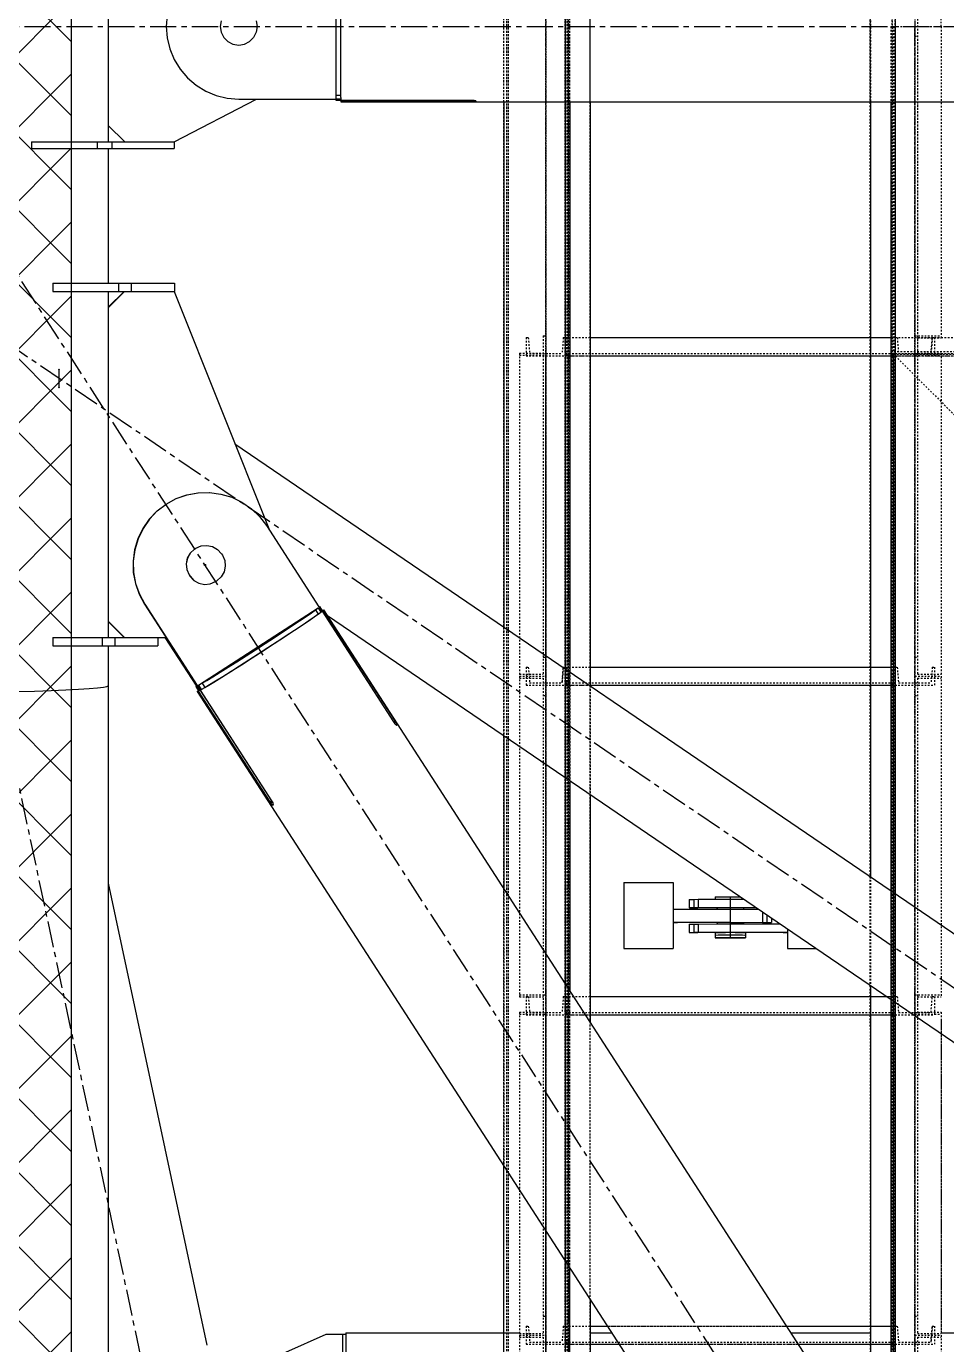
# Model space of a CAD drawing. Header units: millimetres. Extents: x 5143 to 30813, y 232 to 21408.
# Drawn here: x 22951.4 to 23230.6, y 10420.3 to 10820.3 of the extents above; entities that cross this region are included whole.
import ezdxf

# ---------------------------------------------------------------- set-up
doc = ezdxf.new("R2010")
doc.units = ezdxf.units.MM
doc.header["$LTSCALE"] = 0.25
for name, pattern in [('CENTER', [50.8, 31.75, -6.35, 6.35, -6.35]), ('HIDDEN', [9.525, 6.35, -3.175]), ('XKITLINE00', [0]), ('XKITLINE02', [4, 2, -2]), ('XKITLINE03', [6, 3, -1, 1, -1])]:
    doc.linetypes.add(name, pattern=pattern)

msp = doc.modelspace()

# ---------------------------------------------------------------- hatches: boundary and pattern name
h = msp.add_hatch()
h.set_pattern_fill('ANSI37', color=1, scale=5, style=0)
h.set_pattern_definition([(135, (104746.383, -4107.69), (11.2253202, 11.2253202), []), (45, (104746.383, -4107.69), (11.2253202, -11.2253202), [])])
h.paths.add_polyline_path([(22915, 11470.27), (22965, 11470.27), (22965, 10170.27), (22915, 10170.27)])

# ---------------------------------------------------------------- linework, layer by layer
at = {"color": 3, "linetype": 'XKITLINE02'}
for p, q in [((23096.3, 10060.36), (23096.3, 11600.44)), ((23097.15, 10060.36), (23097.15, 11600.44)), ((23097.69, 10060.36), (23097.69, 11600.44)), ((23114.92, 10060.36), (23114.92, 11600.44)), ((23115, 10058.83), (23115, 11600.44)), ((23115.45, 10060.36), (23115.45, 11600.44)), ((23115.85, 10058.83), (23115.85, 11600.44)), ((23116.3, 10060.36), (23116.3, 11600.44)), ((23122.5, 10058.83), (23122.5, 11600.44)), ((23207.49, 10058.83), (23207.48, 11600.44)), ((23214.14, 10058.83), (23214.13, 11600.44)), ((23214.99, 10058.83), (23214.98, 11600.44)), ((22965, 11470.27), (22965, 10170.27)), ((23096.3, 10474.48), (23096.3, 11231.06)), ((23097.15, 10409.49), (23097.15, 11231.06)), ((23097.69, 10409.49), (23097.69, 11231.06)), ((23114.92, 10409.49), (23114.92, 11231.06)), ((23115, 10409.49), (23115, 11231.06)), ((23115.45, 10409.49), (23115.45, 11231.06)), ((23115.85, 10409.49), (23115.85, 11231.06)), ((23116.3, 10443.53), (23116.3, 11231.06)), ((23122.5, 10433.94), (23122.5, 11231.06)), ((23207.49, 10797.42), (23207.49, 11231.06)), ((23214.14, 11231.06), (23214.14, 10409.49)), ((23214.99, 11231.06), (23214.99, 10409.49)), ((23096.3, 10797.42), (23096.3, 10843.12)), ((23116.3, 10797.42), (23116.3, 10843.12)), ((23122.5, 10797.42), (23122.5, 10843.12)), ((23207.49, 10843.12), (23207.49, 10797.42)), ((23220.98, 10823.17), (23220.98, 10720.61)), ((23221.78, 10822.59), (23221.78, 10723.52)), ((23228.98, 10820.27), (23228.98, 10823.17)), ((23213.68, 10820.27), (23233.68, 10820.27)), ((23213.68, 10820.27), (23213.68, 10797.42)), ((23214.53, 10820.27), (23214.53, 10409.49)), ((23215.07, 10820.27), (23215.07, 10409.49)), ((23220.98, 10817.35), (23221.78, 10817.35)), ((23228.98, 10820.27), (23228.98, 10725.85)), ((23221.78, 10816.48), (23221.78, 10720.61)), ((23103, 10725.92), (23103.68, 10725.92)), ((23103, 10725.92), (23103, 10720.42)), ((23103, 10725.92), (23103, 10720.42)), ((23103, 10725.92), (23103.68, 10725.92)), ((23103, 10725.92), (23103, 10720.42)), ((23103, 10725.92), (23103, 10720.42)), ((23103.68, 10725.92), (23104.07, 10721.12)), ((23103.68, 10725.92), (23104.07, 10721.12)), ((23103.68, 10725.92), (23104.07, 10721.12)), ((23103.68, 10725.92), (23104.07, 10721.12)), ((23108.21, 10726.42), (23108.21, 10623.75)), ((23108.21, 10726.42), (23109.01, 10726.42)), ((23108.21, 10726.42), (23108.21, 10623.75)), ((23108.21, 10726.42), (23109.01, 10726.42)), ((23109.01, 10726.42), (23109.01, 10623.17)), ((23109.01, 10726.42), (23109.01, 10623.17)), ((23114.32, 10725.92), (23113.94, 10721.12)), ((23114.32, 10725.92), (23113.94, 10721.12)), ((23114.32, 10725.92), (23113.94, 10721.12)), ((23114.32, 10725.92), (23113.94, 10721.12)), ((23114.32, 10725.92), (23115, 10725.92)), ((23114.32, 10725.92), (23115, 10725.92)), ((23115, 10725.92), (23115, 10720.42)), ((23115, 10725.92), (23233.68, 10725.92)), ((23115, 10725.92), (23115, 10720.42)), ((23115, 10725.92), (23122.5, 10725.92)), ((23115, 10725.92), (23115, 10720.42)), ((23115, 10725.92), (23115, 10720.42)), ((23115, 10725.92), (23115, 10720.42)), ((23115, 10725.92), (23115, 10720.42)), ((23207.49, 10725.92), (23214.98, 10725.92)), ((23214.98, 10725.92), (23214.98, 10720.42)), ((23214.98, 10725.92), (23214.98, 10720.42)), ((23214.98, 10725.92), (23215.66, 10725.92)), ((23214.98, 10725.92), (23214.98, 10720.42)), ((23214.98, 10725.92), (23214.98, 10720.42)), ((23214.98, 10725.92), (23215.66, 10725.92)), ((23214.98, 10725.92), (23214.98, 10725.92)), ((23214.98, 10725.92), (23214.98, 10720.42)), ((23214.98, 10725.92), (23215.66, 10725.92)), ((23215.66, 10725.92), (23216.05, 10721.12)), ((23215.66, 10725.92), (23216.05, 10721.12)), ((23215.66, 10725.92), (23216.05, 10721.12)), ((23215.66, 10725.92), (23215.66, 10725.92)), ((23215.66, 10725.92), (23216.05, 10721.12)), ((23220.98, 10726.43), (23228.98, 10726.43)), ((23220.98, 10726.42), (23220.98, 10623.17)), ((23220.98, 10726.42), (23221.78, 10726.42)), ((23220.98, 10726.42), (23220.98, 10623.17)), ((23220.98, 10726.42), (23221.78, 10726.42)), ((23221.78, 10726.42), (23221.78, 10623.75)), ((23221.78, 10726.42), (23221.78, 10623.75)), ((23221.78, 10725.85), (23228.98, 10725.85)), ((23225.92, 10721.12), (23226.3, 10725.92)), ((23226.3, 10725.92), (23225.92, 10721.12)), ((23226.3, 10725.92), (23225.92, 10721.12)), ((23226.3, 10725.92), (23225.92, 10721.12)), ((23226.3, 10725.92), (23226.98, 10725.92)), ((23226.3, 10725.92), (23226.98, 10725.92)), ((23226.3, 10725.92), (23226.3, 10725.92)), ((23226.3, 10725.92), (23226.98, 10725.92)), ((23226.98, 10725.92), (23226.98, 10720.42)), ((23226.98, 10725.92), (23226.98, 10720.42)), ((23226.98, 10725.92), (23226.98, 10720.42)), ((23226.98, 10725.92), (23226.98, 10725.92)), ((23226.98, 10725.92), (23226.98, 10720.42)), ((23101.01, 10721.2), (23101.01, 10623.17)), ((23101.01, 10721.2), (23108.21, 10721.2)), ((23101.01, 10721.2), (23101.01, 10623.17)), ((23101.01, 10721.2), (23108.21, 10721.2)), ((23104.07, 10721.12), (23113.94, 10721.12)), ((23104.07, 10721.12), (23113.94, 10721.12)), ((23115, 10721.12), (23301.98, 10721.12)), ((23115, 10721.12), (23214.98, 10721.12)), ((23213.68, 10721.72), (23233.68, 10701.72)), ((23213.68, 10721.72), (23213.68, 10060.36)), ((23213.68, 10721.72), (23233.68, 10701.72)), ((23213.68, 10721.72), (23233.68, 10721.72)), ((23214.53, 10720.87), (23214.53, 10060.36)), ((23214.53, 10720.87), (23301.54, 10720.87)), ((23216.05, 10721.12), (23225.92, 10721.12)), ((23216.05, 10721.12), (23225.92, 10721.12)), ((23216.05, 10721.12), (23216.05, 10721.12)), ((23216.05, 10721.12), (23225.92, 10721.12)), ((23221.78, 10721.2), (23228.98, 10721.2)), ((23221.78, 10721.2), (23228.98, 10721.2)), ((23225.92, 10721.12), (23225.92, 10721.12)), ((23228.98, 10721.2), (23228.98, 10623.17)), ((23228.98, 10721.2), (23228.98, 10623.17)), ((23101.01, 10720.62), (23109.01, 10720.62)), ((23101.01, 10720.62), (23109.01, 10720.62)), ((23103, 10720.42), (23115, 10720.42)), ((23103, 10720.42), (23115, 10720.42)), ((23115, 10720.42), (23301.98, 10720.42)), ((23115, 10720.42), (23122.5, 10720.42)), ((23207.49, 10720.42), (23214.98, 10720.42)), ((23214.98, 10720.42), (23226.98, 10720.42)), ((23214.98, 10720.42), (23226.98, 10720.42)), ((23214.98, 10720.42), (23214.98, 10720.42)), ((23214.98, 10720.42), (23226.98, 10720.42)), ((23215.07, 10720.34), (23215.07, 10060.36)), ((23215.07, 10720.34), (23302.07, 10720.34)), ((23220.98, 10720.62), (23228.98, 10720.62)), ((23220.98, 10720.62), (23228.98, 10720.62)), ((23220.98, 10720.61), (23221.78, 10720.61)), ((23226.98, 10720.42), (23226.98, 10720.42)), ((23096.3, 10638.05), (23096.3, 10605.03)), ((23108.21, 10628.97), (23109.01, 10628.97)), ((23108.21, 10628.97), (23109.01, 10628.97)), ((23220.98, 10628.97), (23221.78, 10628.97)), ((23220.98, 10628.97), (23221.78, 10628.97)), ((23103, 10625.92), (23103.68, 10625.92)), ((23103, 10625.92), (23103, 10620.42)), ((23103, 10625.92), (23103, 10620.42)), ((23103, 10625.92), (23103.68, 10625.92)), ((23103, 10625.92), (23103, 10620.42)), ((23103, 10625.92), (23103, 10620.42)), ((23103.68, 10625.92), (23104.07, 10621.12)), ((23103.68, 10625.92), (23104.07, 10621.12)), ((23103.68, 10625.92), (23104.07, 10621.12)), ((23103.68, 10625.92), (23104.07, 10621.12)), ((23114.32, 10625.92), (23113.94, 10621.12)), ((23114.32, 10625.92), (23113.94, 10621.12)), ((23113.94, 10621.12), (23114.32, 10625.92)), ((23113.94, 10621.12), (23114.32, 10625.92)), ((23114.32, 10625.92), (23115, 10625.92)), ((23114.32, 10625.92), (23115, 10625.92)), ((23115, 10625.92), (23115, 10620.42)), ((23115, 10625.92), (23214.98, 10625.92)), ((23115, 10625.92), (23115, 10620.42)), ((23115, 10625.92), (23122.5, 10625.92)), ((23115, 10625.92), (23115, 10620.42)), ((23115, 10625.92), (23115, 10620.42)), ((23115, 10625.92), (23115, 10620.42)), ((23115, 10625.92), (23115, 10620.42)), ((23207.49, 10625.92), (23214.98, 10625.92)), ((23214.98, 10625.92), (23214.98, 10620.42)), ((23214.98, 10625.92), (23214.98, 10620.42)), ((23214.98, 10625.92), (23214.98, 10620.42)), ((23214.98, 10625.92), (23215.66, 10625.92)), ((23214.98, 10625.92), (23214.98, 10620.42)), ((23214.98, 10625.92), (23214.98, 10620.42)), ((23214.98, 10625.92), (23215.66, 10625.92)), ((23214.98, 10625.92), (23214.98, 10620.42)), ((23215.66, 10625.92), (23216.05, 10621.12)), ((23215.66, 10625.92), (23216.05, 10621.12)), ((23215.66, 10625.92), (23216.05, 10621.12)), ((23215.66, 10625.92), (23216.05, 10621.12)), ((23226.3, 10625.92), (23225.92, 10621.12)), ((23226.3, 10625.92), (23225.92, 10621.12)), ((23226.3, 10625.92), (23225.92, 10621.12)), ((23226.3, 10625.92), (23225.92, 10621.12)), ((23226.3, 10625.92), (23226.98, 10625.92)), ((23226.3, 10625.92), (23226.98, 10625.92)), ((23226.98, 10625.92), (23226.98, 10620.42)), ((23226.98, 10625.92), (23226.98, 10620.42)), ((23226.98, 10625.92), (23226.98, 10620.42)), ((23226.98, 10625.92), (23226.98, 10620.42)), ((23101.01, 10623.75), (23108.21, 10623.75)), ((23101.01, 10623.75), (23108.21, 10623.75)), ((23101.01, 10623.17), (23101.01, 10525.85)), ((23101.01, 10623.17), (23109.01, 10623.17)), ((23101.01, 10623.17), (23101.01, 10525.85)), ((23101.01, 10623.17), (23109.01, 10623.17)), ((23101.01, 10623.17), (23109.01, 10623.17)), ((23101.01, 10623.17), (23109.01, 10623.17)), ((23101.01, 10622.59), (23108.21, 10622.59)), ((23101.01, 10622.59), (23108.21, 10622.59)), ((23104.07, 10621.12), (23113.94, 10621.12)), ((23104.07, 10621.12), (23113.94, 10621.12)), ((23108.21, 10622.59), (23108.21, 10520.61)), ((23108.21, 10622.59), (23108.21, 10520.61)), ((23109.01, 10623.17), (23109.01, 10520.61)), ((23109.01, 10623.17), (23109.01, 10520.61)), ((23115, 10621.12), (23214.98, 10621.12)), ((23115, 10621.12), (23214.98, 10621.12)), ((23116.3, 10624.43), (23116.3, 10591.41)), ((23216.05, 10621.12), (23225.92, 10621.12)), ((23216.05, 10621.12), (23225.92, 10621.12)), ((23220.98, 10623.17), (23220.98, 10523.99)), ((23220.98, 10623.17), (23228.98, 10623.17)), ((23220.98, 10623.17), (23220.98, 10523.99)), ((23220.98, 10623.17), (23228.98, 10623.17)), ((23220.98, 10623.17), (23228.98, 10623.17)), ((23220.98, 10623.17), (23228.98, 10623.17)), ((23221.78, 10623.75), (23228.98, 10623.75)), ((23221.78, 10623.75), (23228.98, 10623.75)), ((23221.78, 10622.59), (23221.78, 10523.45)), ((23221.78, 10622.59), (23228.98, 10622.59)), ((23221.78, 10622.59), (23221.78, 10523.45)), ((23221.78, 10622.59), (23228.98, 10622.59)), ((23228.98, 10623.17), (23228.98, 10531.63)), ((23228.98, 10623.17), (23228.98, 10531.63)), ((23103, 10620.42), (23115, 10620.42)), ((23103, 10620.42), (23115, 10620.42)), ((23108.21, 10617.35), (23109.01, 10617.35)), ((23108.21, 10617.35), (23109.01, 10617.35)), ((23115, 10620.42), (23214.98, 10620.42)), ((23115, 10620.42), (23122.5, 10620.42)), ((23122.5, 10620.2), (23122.5, 10587.18)), ((23207.49, 10620.42), (23214.98, 10620.42)), ((23214.98, 10620.42), (23226.98, 10620.42)), ((23214.98, 10620.42), (23226.98, 10620.42)), ((23220.98, 10617.35), (23221.78, 10617.35)), ((23220.98, 10617.35), (23221.78, 10617.35)), ((23207.49, 10562.31), (23207.49, 10529.3)), ((23096.3, 10558.63), (23096.3, 10474.48)), ((23213.68, 10558.09), (23213.68, 10525.07)), ((23220.98, 10529.87), (23220.98, 10526.43)), ((23220.98, 10529.87), (23220.98, 10526.43)), ((23228.98, 10531.63), (23228.98, 10525.85)), ((23228.98, 10531.63), (23228.98, 10525.85)), ((23101.01, 10526.43), (23109.01, 10526.43)), ((23101.01, 10526.43), (23109.01, 10526.43)), ((23101.01, 10525.85), (23108.21, 10525.85)), ((23101.01, 10525.85), (23108.21, 10525.85)), ((23103, 10525.92), (23103.68, 10525.92)), ((23103, 10525.92), (23103, 10520.42)), ((23103, 10525.92), (23103, 10520.42)), ((23103, 10525.92), (23103.68, 10525.92)), ((23103, 10525.92), (23103, 10520.42)), ((23103, 10525.92), (23103, 10520.42)), ((23103.68, 10525.92), (23104.07, 10521.12)), ((23103.68, 10525.92), (23104.07, 10521.12)), ((23103.68, 10525.92), (23104.07, 10521.12)), ((23103.68, 10525.92), (23104.07, 10521.12)), ((23108.21, 10526.42), (23108.21, 10423.75)), ((23108.21, 10526.42), (23109.01, 10526.42)), ((23108.21, 10526.42), (23108.21, 10423.75)), ((23108.21, 10526.42), (23109.01, 10526.42)), ((23109.01, 10526.42), (23109.01, 10423.17)), ((23109.01, 10526.42), (23109.01, 10423.17)), ((23114.32, 10525.92), (23113.94, 10521.12)), ((23114.32, 10525.92), (23113.94, 10521.12)), ((23114.32, 10525.92), (23113.94, 10521.12)), ((23114.32, 10525.92), (23113.94, 10521.12)), ((23114.32, 10525.92), (23115, 10525.92)), ((23114.32, 10525.92), (23115, 10525.92)), ((23115, 10525.92), (23115, 10520.42)), ((23115, 10525.92), (23214.98, 10525.92)), ((23115, 10525.92), (23115, 10520.42)), ((23115, 10525.92), (23122.5, 10525.92)), ((23115, 10525.92), (23115, 10520.42)), ((23115, 10525.92), (23115, 10520.42)), ((23115, 10525.92), (23115, 10520.42)), ((23115, 10525.92), (23115, 10520.42)), ((23207.49, 10525.92), (23214.98, 10525.92)), ((23214.98, 10525.92), (23214.98, 10520.42)), ((23214.98, 10525.92), (23214.98, 10520.42)), ((23214.98, 10525.92), (23214.98, 10520.42)), ((23214.98, 10525.92), (23215.66, 10525.92)), ((23214.98, 10525.92), (23214.98, 10520.42)), ((23214.98, 10525.92), (23214.98, 10520.42)), ((23214.98, 10525.92), (23215.66, 10525.92)), ((23214.98, 10525.92), (23214.98, 10520.42)), ((23215.66, 10525.92), (23216.05, 10521.12)), ((23215.66, 10525.92), (23216.05, 10521.12)), ((23215.66, 10525.92), (23216.05, 10521.12)), ((23215.66, 10525.92), (23216.05, 10521.12)), ((23220.98, 10526.43), (23228.98, 10526.43)), ((23220.98, 10526.43), (23228.98, 10526.43)), ((23220.98, 10526.42), (23220.98, 10423.17)), ((23220.98, 10526.42), (23221.78, 10526.42)), ((23220.98, 10526.42), (23220.98, 10423.17)), ((23220.98, 10526.42), (23221.78, 10526.42)), ((23221.78, 10526.42), (23221.78, 10423.75)), ((23221.78, 10526.42), (23221.78, 10423.75)), ((23221.78, 10525.85), (23228.98, 10525.85)), ((23221.78, 10525.85), (23228.98, 10525.85)), ((23225.92, 10521.12), (23226.3, 10525.92)), ((23225.92, 10521.12), (23226.3, 10525.92)), ((23225.92, 10521.12), (23226.3, 10525.92)), ((23225.92, 10521.12), (23226.3, 10525.92)), ((23226.3, 10525.92), (23226.98, 10525.92)), ((23226.3, 10525.92), (23226.98, 10525.92)), ((23226.98, 10525.92), (23226.98, 10520.42)), ((23226.98, 10525.92), (23226.98, 10520.42)), ((23226.98, 10525.92), (23226.98, 10520.42)), ((23226.98, 10525.92), (23226.98, 10520.42)), ((23101.01, 10521.2), (23101.01, 10423.17)), ((23101.01, 10521.2), (23108.21, 10521.2)), ((23101.01, 10521.2), (23101.01, 10423.17)), ((23101.01, 10521.2), (23108.21, 10521.2)), ((23104.07, 10521.12), (23113.94, 10521.12)), ((23104.07, 10521.12), (23113.94, 10521.12)), ((23115, 10521.12), (23214.98, 10521.12)), ((23115, 10521.12), (23214.98, 10521.12)), ((23216.05, 10521.12), (23225.92, 10521.12)), ((23216.05, 10521.12), (23225.92, 10521.12)), ((23220.98, 10523.99), (23220.98, 10520.61)), ((23220.98, 10523.99), (23220.98, 10520.61)), ((23221.78, 10523.45), (23221.78, 10520.61)), ((23221.78, 10523.45), (23221.78, 10520.61)), ((23221.78, 10521.2), (23228.98, 10521.2)), ((23221.78, 10521.2), (23228.98, 10521.2)), ((23228.98, 10521.2), (23228.98, 10423.17)), ((23228.98, 10521.2), (23228.98, 10423.17)), ((23101.01, 10520.62), (23109.01, 10520.62)), ((23101.01, 10520.62), (23109.01, 10520.62)), ((23103, 10520.42), (23115, 10520.42)), ((23103, 10520.42), (23115, 10520.42)), ((23108.21, 10520.61), (23109.01, 10520.61)), ((23108.21, 10520.61), (23109.01, 10520.61)), ((23115, 10520.42), (23214.98, 10520.42)), ((23115, 10520.42), (23122.5, 10520.42)), ((23207.49, 10520.42), (23214.98, 10520.42)), ((23214.98, 10520.42), (23226.98, 10520.42)), ((23214.98, 10520.42), (23226.98, 10520.42)), ((23220.98, 10520.62), (23228.98, 10520.62)), ((23220.98, 10520.62), (23228.98, 10520.62)), ((23220.98, 10520.61), (23221.78, 10520.61)), ((23220.98, 10520.61), (23221.78, 10520.61)), ((23228.98, 10518.54), (23228.98, 10423.75)), ((23228.98, 10518.54), (23228.98, 10423.75)), ((23108.21, 10428.97), (23109.01, 10428.97)), ((23108.21, 10428.97), (23109.01, 10428.97)), ((23220.98, 10428.97), (23221.78, 10428.97)), ((23220.98, 10428.97), (23221.78, 10428.97)), ((23103, 10425.92), (23103.68, 10425.92)), ((23103, 10425.92), (23103, 10420.42)), ((23103, 10425.92), (23103, 10420.42)), ((23103, 10425.92), (23103.68, 10425.92)), ((23103, 10425.92), (23103, 10420.42)), ((23103, 10425.92), (23103, 10420.42)), ((23103.68, 10425.92), (23104.07, 10421.12)), ((23103.68, 10425.92), (23104.07, 10421.12)), ((23103.68, 10425.92), (23104.07, 10421.12)), ((23103.68, 10425.92), (23104.07, 10421.12)), ((23114.32, 10425.92), (23113.94, 10421.12)), ((23114.32, 10425.92), (23113.94, 10421.12)), ((23114.32, 10425.92), (23113.94, 10421.12)), ((23114.32, 10425.92), (23113.94, 10421.12)), ((23114.32, 10425.92), (23115, 10425.92)), ((23114.32, 10425.92), (23115, 10425.92)), ((23115, 10425.92), (23115, 10420.42)), ((23115, 10425.92), (23214.98, 10425.92)), ((23115, 10425.92), (23115, 10420.42)), ((23115, 10425.92), (23122.5, 10425.92)), ((23115, 10425.92), (23115, 10420.42)), ((23115, 10425.92), (23115, 10420.42)), ((23115, 10425.92), (23115, 10420.42)), ((23115, 10425.92), (23115, 10420.42)), ((23127.69, 10425.92), (23182.08, 10425.92)), ((23207.49, 10425.92), (23214.98, 10425.92)), ((23214.98, 10425.92), (23214.98, 10420.42)), ((23214.98, 10425.92), (23214.98, 10420.42)), ((23214.98, 10425.92), (23214.98, 10420.42)), ((23214.98, 10425.92), (23215.66, 10425.92)), ((23214.98, 10425.92), (23214.98, 10420.42)), ((23214.98, 10425.92), (23214.98, 10420.42)), ((23214.98, 10425.92), (23215.66, 10425.92)), ((23214.98, 10425.92), (23214.98, 10420.42)), ((23215.66, 10425.92), (23216.05, 10421.12)), ((23215.66, 10425.92), (23216.05, 10421.12)), ((23215.66, 10425.92), (23216.05, 10421.12)), ((23215.66, 10425.92), (23216.05, 10421.12)), ((23226.3, 10425.92), (23225.92, 10421.12)), ((23226.3, 10425.92), (23225.92, 10421.12)), ((23226.3, 10425.92), (23225.92, 10421.12)), ((23225.92, 10421.12), (23226.3, 10425.92)), ((23226.3, 10425.92), (23226.98, 10425.92)), ((23226.3, 10425.92), (23226.98, 10425.92)), ((23226.98, 10425.92), (23226.98, 10420.42)), ((23226.98, 10425.92), (23226.98, 10420.42)), ((23226.98, 10425.92), (23226.98, 10420.42)), ((23226.98, 10425.92), (23226.98, 10420.42)), ((23101.01, 10423.75), (23108.21, 10423.75)), ((23101.01, 10423.75), (23108.21, 10423.75)), ((23101.01, 10423.17), (23101.01, 10325.85)), ((23101.01, 10423.17), (23109.01, 10423.17)), ((23101.01, 10423.17), (23109.01, 10423.17)), ((23101.01, 10423.17), (23109.01, 10423.17)), ((23101.01, 10422.59), (23108.21, 10422.59)), ((23104.07, 10421.12), (23113.94, 10421.12)), ((23104.07, 10421.12), (23113.94, 10421.12)), ((23108.21, 10422.59), (23108.21, 10320.61)), ((23109.01, 10423.17), (23109.01, 10320.61)), ((23115, 10421.12), (23214.98, 10421.12)), ((23115, 10421.12), (23214.98, 10421.12)), ((23216.05, 10421.12), (23225.92, 10421.12)), ((23216.05, 10421.12), (23225.92, 10421.12)), ((23220.98, 10423.17), (23220.98, 10320.61)), ((23220.98, 10423.17), (23228.98, 10423.17)), ((23220.98, 10423.17), (23228.98, 10423.17)), ((23220.98, 10423.17), (23228.98, 10423.17)), ((23221.78, 10422.59), (23221.78, 10359.47)), ((23221.78, 10422.59), (23228.98, 10422.59)), ((23221.78, 10423.75), (23228.98, 10423.75)), ((23221.78, 10423.75), (23228.98, 10423.75)), ((23228.98, 10423.17), (23228.98, 10348.33)), ((23103, 10420.42), (23115, 10420.42)), ((23103, 10420.42), (23115, 10420.42)), ((23115, 10420.42), (23214.98, 10420.42)), ((23115, 10420.42), (23122.5, 10420.42)), ((23131.24, 10420.42), (23185.63, 10420.42)), ((23207.49, 10420.42), (23214.98, 10420.42)), ((23214.98, 10420.42), (23226.98, 10420.42)), ((23214.98, 10420.42), (23226.98, 10420.42))]:
    msp.add_line(p, q, dxfattribs=at)
at = {"color": 1, "linetype": 'XKITLINE03'}
for p, q in [((23109, 11600.44), (23109, 10060.36)), ((23115, 10058.83), (23115, 11600.44)), ((23214.98, 11600.44), (23214.99, 10058.83)), ((23109, 10409.49), (23109, 11231.06)), ((23115, 10409.49), (23115, 11231.06)), ((23214.99, 11231.06), (23214.99, 10409.49)), ((23220.98, 10823.17), (23220.98, 10726.43)), ((23220.98, 10409.49), (23220.98, 10820.27)), ((23109.01, 10623.17), (23109.01, 10720.62)), ((23109.01, 10623.17), (23109.01, 10720.62)), ((23115, 10720.42), (23301.98, 10720.42)), ((23115, 10720.42), (23214.98, 10720.42)), ((23115, 10720.42), (23115, 10720.42)), ((23115, 10720.42), (23115, 10720.42)), ((23214.98, 10720.42), (23214.98, 10720.42)), ((23214.98, 10720.42), (23214.98, 10720.42)), ((23220.98, 10720.62), (23220.98, 10623.17)), ((23220.98, 10720.62), (23220.98, 10623.17)), ((23109.01, 10526.43), (23109.01, 10623.17)), ((23109.01, 10526.43), (23109.01, 10623.17)), ((23220.98, 10623.17), (23220.98, 10526.43)), ((23220.98, 10623.17), (23220.98, 10526.43)), ((23115, 10620.42), (23214.98, 10620.42)), ((23115, 10620.42), (23214.98, 10620.42)), ((23115, 10620.42), (23115, 10620.42)), ((23115, 10620.42), (23115, 10620.42)), ((23214.98, 10620.42), (23214.98, 10620.42)), ((23214.98, 10620.42), (23214.98, 10620.42)), ((23109.01, 10423.17), (23109.01, 10520.62)), ((23109.01, 10423.17), (23109.01, 10520.62)), ((23115, 10520.42), (23214.98, 10520.42)), ((23115, 10520.42), (23214.98, 10520.42)), ((23115, 10520.42), (23115, 10520.42)), ((23115, 10520.42), (23115, 10520.42)), ((23214.98, 10520.42), (23214.98, 10520.42)), ((23214.98, 10520.42), (23214.98, 10520.42)), ((23220.98, 10520.62), (23220.98, 10423.17)), ((23220.98, 10520.62), (23220.98, 10423.17)), ((23109.01, 10326.43), (23109.01, 10423.17)), ((23220.98, 10423.17), (23220.98, 10326.43)), ((23115, 10420.42), (23214.98, 10420.42)), ((23115, 10420.42), (23214.98, 10420.42)), ((23115, 10420.42), (23115, 10420.42)), ((23115, 10420.42), (23115, 10420.42)), ((23214.98, 10420.42), (23214.98, 10420.42)), ((23214.98, 10420.42), (23214.98, 10420.42))]:
    msp.add_line(p, q, dxfattribs=at)
at = {"color": 3, "linetype": 'HIDDEN'}
msp.add_line((22965, 11470.27), (22965, 10170.27), dxfattribs=at)
at = {"color": 1}
msp.add_line((22965, 11470.27), (22965, 10170.27), dxfattribs=at)
at = {"color": 8, "linetype": 'XKITLINE00'}
for p, q in [((22976.2, 10850.27), (22976.2, 10790.27)), ((23046.8, 10798.8), (23046.8, 10842.61)), ((23045.3, 10839.58), (23045.3, 10798.4)), ((22994.07, 10823.72), (22993.8, 10820.27)), ((23010.47, 10822.01), (23010.2, 10820.27)), ((23021.12, 10822.01), (23021.4, 10820.27)), ((22993.8, 10820.27), (22994.07, 10816.83)), ((22994.07, 10816.83), (22994.87, 10813.48)), ((23010.2, 10820.27), (23010.47, 10818.54)), ((23010.47, 10818.54), (23011.26, 10816.98)), ((23011.26, 10816.98), (23012.5, 10815.74)), ((23019.09, 10815.74), (23020.33, 10816.98)), ((23021.12, 10818.54), (23020.33, 10816.98)), ((23021.4, 10820.27), (23021.12, 10818.54)), ((22994.87, 10813.48), (22996.19, 10810.29)), ((23012.5, 10815.74), (23014.06, 10814.95)), ((23014.06, 10814.95), (23015.8, 10814.67)), ((23015.8, 10814.67), (23017.53, 10814.95)), ((23017.53, 10814.95), (23019.09, 10815.74)), ((22996.19, 10810.29), (22998, 10807.34)), ((22998, 10807.34), (23000.24, 10804.72)), ((23000.24, 10804.72), (23002.86, 10802.48)), ((23002.86, 10802.48), (23005.81, 10800.67)), ((23005.81, 10800.67), (23009, 10799.35)), ((22996.23, 10785.29), (23021.18, 10798.27)), ((23009, 10799.35), (23012.35, 10798.55)), ((23012.35, 10798.55), (23015.8, 10798.27)), ((23015.8, 10798.27), (23046.8, 10798.27)), ((23045.3, 10799.42), (23046.8, 10799.42)), ((23045.3, 10798.4), (23046.8, 10798.4)), ((23045.3, 10798.27), (23045.3, 10798.06)), ((23045.3, 10798.06), (23046.8, 10798.06)), ((23045.3, 10798.06), (23045.3, 10797.96)), ((23045.3, 10797.96), (23046.8, 10797.96)), ((23045.3, 10797.96), (23045.3, 10797.92)), ((23045.3, 10797.92), (23046.8, 10797.92)), ((23046.8, 10798.8), (23046.8, 10797.42)), ((23046.8, 10797.94), (23086.8, 10797.94)), ((23046.8, 10797.63), (23086.8, 10797.63)), ((23046.8, 10797.42), (23283.2, 10797.42)), ((23086.8, 10797.94), (23087.11, 10797.93)), ((23086.8, 10797.94), (23086.8, 10797.63)), ((23086.8, 10797.63), (23087.11, 10797.64)), ((23087.11, 10797.93), (23087.39, 10797.89)), ((23087.11, 10797.93), (23087.11, 10797.64)), ((23087.11, 10797.64), (23087.39, 10797.65)), ((23087.39, 10797.89), (23087.63, 10797.84)), ((23087.39, 10797.65), (23087.63, 10797.67)), ((23087.63, 10797.84), (23087.8, 10797.77)), ((23087.63, 10797.67), (23087.8, 10797.69)), ((23087.8, 10797.77), (23087.88, 10797.74)), ((23087.8, 10797.69), (23087.88, 10797.72)), ((23087.88, 10797.74), (23087.88, 10797.72)), ((22976.2, 10790.27), (22976.2, 10785.27)), ((22976.2, 10790.27), (22981.2, 10785.27)), ((22952.88, 10785.27), (22996.23, 10785.27)), ((22952.88, 10785.27), (22952.88, 10783.27)), ((22972.88, 10785.27), (22972.88, 10783.27)), ((22977.34, 10785.27), (22977.34, 10783.27)), ((22996.23, 10785.27), (22996.23, 10783.27)), ((22952.88, 10783.27), (22996.23, 10783.27)), ((22976.2, 10783.27), (22976.2, 10742.41)), ((22959.36, 10742.41), (22959.36, 10739.91)), ((22959.36, 10742.41), (22996.28, 10742.41)), ((22979.35, 10742.41), (22979.35, 10739.91)), ((22983.16, 10742.41), (22983.16, 10739.91)), ((22996.28, 10742.41), (22996.28, 10739.91)), ((22959.36, 10739.91), (22996.28, 10739.91)), ((22976.2, 10739.91), (22976.2, 10634.91)), ((22981.01, 10739.91), (22976.2, 10735.1)), ((22981.19, 10739.91), (22976.2, 10734.93)), ((22996.18, 10739.91), (23025.12, 10667.5)), ((23014.66, 10693.66), (23313.51, 10490.09)), ((22993.75, 10675.39), (22996.78, 10677.03)), ((22993.84, 10675.39), (22996.87, 10677.03)), ((22996.78, 10677.03), (23000.04, 10678.18)), ((22996.87, 10677.03), (23000.13, 10678.18)), ((23000.04, 10678.18), (23003.43, 10678.8)), ((23000.13, 10678.18), (23003.52, 10678.8)), ((23003.43, 10678.8), (23006.88, 10678.88)), ((23003.52, 10678.8), (23006.97, 10678.88)), ((23006.88, 10678.88), (23006.89, 10678.88)), ((23006.88, 10678.88), (23006.97, 10678.88)), ((23006.97, 10678.88), (23010.39, 10678.42)), ((23010.39, 10678.42), (23013.69, 10677.44)), ((23013.69, 10677.44), (23016.8, 10675.95)), ((22991.01, 10673.29), (22988.63, 10670.79)), ((22991.1, 10673.29), (22988.72, 10670.79)), ((22991.01, 10673.29), (22993.75, 10675.39)), ((22991.1, 10673.29), (22993.84, 10675.39)), ((23016.8, 10675.95), (23019.64, 10673.99)), ((23019.64, 10673.99), (23022.14, 10671.6)), ((22988.63, 10670.79), (22986.67, 10667.95)), ((22988.72, 10670.79), (22986.76, 10667.95)), ((23022.14, 10671.6), (23024.24, 10668.86)), ((23024.24, 10668.86), (23041.06, 10642.83)), ((22985.18, 10664.84), (22984.19, 10661.53)), ((22985.26, 10664.84), (22984.28, 10661.53)), ((22986.67, 10667.95), (22985.18, 10664.84)), ((22986.76, 10667.95), (22985.26, 10664.84)), ((22984.19, 10661.53), (22983.73, 10658.11)), ((22984.28, 10661.53), (22983.82, 10658.11)), ((23001.09, 10660.52), (23002.39, 10661.69)), ((23001.12, 10660.52), (23002.42, 10661.69)), ((23002.39, 10661.69), (23002.81, 10661.96)), ((23002.39, 10661.69), (23002.42, 10661.69)), ((23002.42, 10661.69), (23002.84, 10661.96)), ((23002.81, 10661.96), (23004.41, 10662.67)), ((23002.81, 10661.96), (23002.84, 10661.96)), ((23002.84, 10661.96), (23004.44, 10662.67)), ((23004.44, 10662.67), (23006.18, 10662.85)), ((23004.45, 10662.68), (23006.15, 10662.85)), ((23006.15, 10662.85), (23006.18, 10662.85)), ((23006.15, 10662.85), (23006.16, 10662.85)), ((23006.18, 10662.85), (23007.89, 10662.48)), ((23007.89, 10662.48), (23009.41, 10661.61)), ((23009.41, 10661.61), (23010.58, 10660.3)), ((22983.73, 10658.11), (22983.82, 10654.66)), ((22983.82, 10658.11), (22983.91, 10654.66)), ((23000.21, 10659.01), (22999.84, 10657.29)), ((22999.84, 10657.29), (23000.02, 10655.55)), ((23000.24, 10659.01), (22999.87, 10657.29)), ((22999.87, 10657.29), (23000.05, 10655.55)), ((23001.09, 10660.52), (23000.21, 10659.01)), ((23001.12, 10660.52), (23000.24, 10659.01)), ((23010.58, 10660.3), (23010.85, 10659.88)), ((23010.85, 10659.88), (23011.56, 10658.28)), ((23011.56, 10658.28), (23011.74, 10656.54)), ((22983.82, 10654.66), (22984.44, 10651.26)), ((22983.91, 10654.66), (22984.53, 10651.26)), ((23000.02, 10655.55), (23000.73, 10653.95)), ((23000.05, 10655.55), (23000.76, 10653.95)), ((23000.73, 10653.95), (23000.76, 10653.95)), ((23000.73, 10653.95), (23001, 10653.53)), ((23000.76, 10653.95), (23001.03, 10653.53)), ((23001, 10653.53), (23001.03, 10653.53)), ((23001, 10653.53), (23002.17, 10652.22)), ((23001.03, 10653.53), (23002.2, 10652.22)), ((23009.19, 10652.14), (23010.49, 10653.31)), ((23011.37, 10654.82), (23010.49, 10653.31)), ((23011.74, 10656.54), (23011.37, 10654.82)), ((22984.44, 10651.26), (22985.59, 10648)), ((22984.53, 10651.26), (22985.67, 10648)), ((23002.17, 10652.22), (23003.69, 10651.34)), ((23002.2, 10652.22), (23003.71, 10651.34)), ((23003.69, 10651.34), (23005.4, 10650.98)), ((23003.71, 10651.34), (23005.43, 10650.98)), ((23005.4, 10650.98), (23005.43, 10650.98)), ((23005.4, 10650.98), (23005.42, 10650.98)), ((23005.43, 10650.98), (23007.17, 10651.16)), ((23007.17, 10651.16), (23008.77, 10651.87)), ((23008.77, 10651.87), (23009.19, 10652.14)), ((22985.59, 10648), (22987.23, 10644.97)), ((22985.59, 10648), (22985.67, 10648)), ((22985.67, 10648), (22987.31, 10644.97)), ((22987.23, 10644.97), (23025.76, 10585.35)), ((22987.23, 10644.97), (22987.31, 10644.97)), ((22987.31, 10644.97), (23004.14, 10618.94)), ((23003.63, 10620.39), (23039.95, 10643.89)), ((23034.24, 10639.94), (23036.23, 10641.28)), ((23036.23, 10641.28), (23037.87, 10642.41)), ((23037.05, 10640.02), (23038.69, 10641.15)), ((23037.61, 10640.39), (23039.42, 10641.63)), ((23037.87, 10642.41), (23039.12, 10643.28)), ((23038.69, 10641.15), (23039.93, 10642.02)), ((23039.12, 10643.28), (23039.95, 10643.89)), ((23039.12, 10643.28), (23039.93, 10642.02)), ((23039.42, 10641.63), (23040.7, 10642.54)), ((23039.93, 10642.02), (23040.76, 10642.63)), ((23039.95, 10643.89), (23040.76, 10642.63)), ((23040.17, 10644.21), (23040.26, 10644.26)), ((23040.22, 10644.13), (23040.29, 10644.18)), ((23040.26, 10644.26), (23040.35, 10644.28)), ((23040.36, 10644.26), (23040.29, 10644.18)), ((23040.29, 10644.18), (23041.1, 10642.92)), ((23040.35, 10644.28), (23040.36, 10644.26)), ((23040.36, 10644.26), (23041.17, 10643)), ((23040.7, 10642.54), (23041.12, 10642.87)), ((23040.76, 10642.63), (23041.12, 10642.87)), ((23040.76, 10642.64), (23041.06, 10642.83)), ((23041.04, 10642.87), (23041.47, 10643.16)), ((23041.04, 10642.87), (23041.1, 10642.92)), ((23041.17, 10643), (23041.1, 10642.92)), ((23041.12, 10642.87), (23062.83, 10609.28)), ((23041.13, 10643.07), (23041.27, 10643.16)), ((23041.27, 10643.16), (23041.58, 10643.29)), ((23041.58, 10643.29), (23041.47, 10643.16)), ((23041.47, 10643.16), (23063.18, 10609.57)), ((23041.58, 10643.29), (23321.66, 10209.97)), ((23042.72, 10641.53), (23298.66, 10467.19)), ((22976.2, 10639.9), (22981.19, 10634.91)), ((22976.2, 10639.73), (22981.01, 10634.91)), ((23026.68, 10634.94), (23029.41, 10636.73)), ((23029.41, 10636.73), (23031.95, 10638.41)), ((23029.72, 10635.13), (23032.69, 10637.09)), ((23030.22, 10635.47), (23032.77, 10637.15)), ((23031.95, 10638.41), (23034.24, 10639.94)), ((23032.69, 10637.09), (23035.35, 10638.86)), ((23032.77, 10637.15), (23035.06, 10638.68)), ((23035.06, 10638.68), (23037.05, 10640.02)), ((23035.35, 10638.86), (23037.61, 10640.39)), ((22959.36, 10634.91), (22959.36, 10632.41)), ((22959.36, 10634.91), (22991.29, 10634.91)), ((22974.35, 10634.91), (22974.35, 10632.41)), ((22978.17, 10634.91), (22978.17, 10632.41)), ((22991.29, 10634.91), (22991.29, 10632.41)), ((22991.29, 10634.91), (22993.71, 10634.91)), ((22993.42, 10634.91), (23002.96, 10620.15)), ((22993.51, 10634.91), (23003.02, 10620.2)), ((23020.93, 10631.2), (23023.83, 10633.08)), ((23023.21, 10630.88), (23026.53, 10633.04)), ((23023.83, 10633.08), (23026.68, 10634.94)), ((23024.65, 10631.82), (23027.5, 10633.68)), ((23026.53, 10633.04), (23029.72, 10635.13)), ((23027.5, 10633.68), (23030.22, 10635.47)), ((22959.36, 10632.41), (22991.29, 10632.41)), ((22976.2, 10632.41), (22976.2, 10620.27)), ((23015.24, 10627.56), (23018.04, 10629.35)), ((23016.61, 10626.64), (23019.87, 10628.73)), ((23018.04, 10629.35), (23020.93, 10631.2)), ((23018.85, 10628.09), (23021.74, 10629.94)), ((23019.87, 10628.73), (23023.21, 10630.88)), ((23021.74, 10629.94), (23024.65, 10631.82)), ((23010.15, 10624.35), (23012.59, 10625.88)), ((23010.7, 10622.91), (23013.52, 10624.68)), ((23012.59, 10625.88), (23015.24, 10627.56)), ((23013.4, 10624.62), (23016.05, 10626.3)), ((23013.52, 10624.68), (23016.61, 10626.64)), ((23016.05, 10626.3), (23018.85, 10628.09)), ((23003.63, 10620.39), (23004.69, 10621)), ((23004.69, 10621), (23006.16, 10621.88)), ((23004.69, 10621), (23005.51, 10619.74)), ((23006.16, 10621.88), (23007.99, 10623.01)), ((23006.2, 10620.14), (23008.24, 10621.38)), ((23006.97, 10620.62), (23008.8, 10621.75)), ((23007.99, 10623.01), (23010.15, 10624.35)), ((23008.24, 10621.38), (23010.7, 10622.91)), ((23008.8, 10621.75), (23010.96, 10623.09)), ((23010.96, 10623.09), (23013.4, 10624.62)), ((22948.34, 10618.5), (22953.88, 10618.65)), ((22953.88, 10618.65), (22958.9, 10618.82)), ((22958.9, 10618.82), (22963.35, 10619)), ((22963.35, 10619), (22967.2, 10619.19)), ((22967.2, 10619.19), (22970.39, 10619.39)), ((22970.39, 10619.39), (22972.91, 10619.61)), ((22970.39, 10619.39), (22972.91, 10619.61)), ((22972.91, 10619.61), (22974.73, 10619.83)), ((22972.91, 10619.61), (22974.73, 10619.83)), ((22974.73, 10619.83), (22975.83, 10620.05)), ((22974.73, 10619.83), (22975.83, 10620.05)), ((22975.83, 10620.05), (22976.2, 10620.27)), ((22975.83, 10620.05), (22976.2, 10620.27)), ((22976.2, 10620.27), (22976.2, 10037.15)), ((23002.89, 10620.11), (23002.83, 10620.03)), ((23002.83, 10620.03), (23002.84, 10620.01)), ((23002.84, 10620.01), (23002.93, 10620.03)), ((23002.84, 10620.01), (23003.65, 10618.75)), ((23002.89, 10620.11), (23003.18, 10620.29)), ((23002.93, 10620.03), (23003.1, 10620.11)), ((23002.93, 10620.03), (23003.74, 10618.77)), ((23003.1, 10620.11), (23003.23, 10620.2)), ((23003.1, 10620.11), (23003.91, 10618.85)), ((23003.23, 10618.47), (23003.55, 10618.61)), ((23003.34, 10618.61), (23003.23, 10618.47)), ((23003.23, 10618.47), (23283.31, 10185.15)), ((23003.34, 10618.61), (23003.62, 10618.79)), ((23003.55, 10618.61), (23004.05, 10618.94)), ((23003.55, 10618.61), (23025.26, 10585.02)), ((23003.63, 10620.39), (23004.45, 10619.13)), ((23003.65, 10618.75), (23003.74, 10618.77)), ((23003.74, 10618.77), (23003.91, 10618.85)), ((23003.91, 10618.85), (23004.05, 10618.94)), ((23004.09, 10618.9), (23004.66, 10619.22)), ((23004.09, 10618.9), (23004.45, 10619.13)), ((23004.09, 10618.9), (23025.8, 10585.31)), ((23004.11, 10618.94), (23004.12, 10618.92)), ((23004.11, 10618.94), (23004.14, 10618.94)), ((23004.14, 10618.94), (23004.45, 10619.14)), ((23004.45, 10619.13), (23005.51, 10619.74)), ((23004.66, 10619.22), (23006.2, 10620.14)), ((23005.51, 10619.74), (23006.97, 10620.62)), ((23062.8, 10609.32), (23063.18, 10609.57)), ((23062.83, 10609.28), (23063.03, 10608.99)), ((23063, 10609.03), (23063.37, 10609.27)), ((23063.03, 10608.99), (23063.23, 10608.74)), ((23063.18, 10609.57), (23063.37, 10609.27)), ((23063.23, 10608.74), (23063.42, 10608.54)), ((23063.37, 10609.27), (23063.54, 10608.99)), ((23063.54, 10608.99), (23063.68, 10608.75)), ((23063.68, 10608.75), (23063.79, 10608.55)), ((23063.42, 10608.54), (23063.59, 10608.4)), ((23063.59, 10608.4), (23063.73, 10608.33)), ((23063.73, 10608.33), (23063.82, 10608.34)), ((23063.79, 10608.55), (23063.85, 10608.42)), ((23063.85, 10608.41), (23063.82, 10608.34)), ((23025.26, 10585.02), (23025.76, 10585.35)), ((23025.26, 10585.02), (23025.45, 10584.73)), ((23025.45, 10584.73), (23025.95, 10585.06)), ((23025.45, 10584.73), (23025.64, 10584.47)), ((23025.8, 10585.31), (23025.97, 10585.01)), ((23025.97, 10585.01), (23026.12, 10584.72)), ((23026.12, 10584.72), (23026.21, 10584.45)), ((23025.64, 10584.47), (23025.82, 10584.24)), ((23025.82, 10584.24), (23025.96, 10584.08)), ((23025.96, 10584.08), (23026.07, 10583.98)), ((23026.08, 10583.97), (23026.18, 10583.98)), ((23026.24, 10584.07), (23026.18, 10583.98)), ((23026.21, 10584.45), (23026.26, 10584.23)), ((23026.26, 10584.23), (23026.24, 10584.07)), ((22976.2, 10560.35), (23006.12, 10420.13)), ((23132.63, 10560.52), (23132.63, 10540.52)), ((23132.63, 10560.52), (23147.63, 10560.52)), ((23147.63, 10560.52), (23147.63, 10540.52)), ((23152.53, 10555.42), (23152.97, 10555.43)), ((23152.53, 10555.42), (23152.53, 10552.92)), ((23152.53, 10552.92), (23152.97, 10552.93)), ((23152.53, 10552.92), (23152.59, 10552.91)), ((23152.59, 10552.92), (23152.59, 10552.91)), ((23152.59, 10552.91), (23153.14, 10552.89)), ((23152.97, 10555.43), (23153.88, 10555.44)), ((23152.97, 10552.93), (23153.88, 10552.94)), ((23153.14, 10552.93), (23153.14, 10552.89)), ((23153.14, 10552.89), (23154.98, 10552.86)), ((23153.88, 10555.44), (23155.24, 10555.45)), ((23153.88, 10555.44), (23153.88, 10552.94)), ((23153.88, 10552.94), (23155.24, 10552.95)), ((23154.98, 10552.95), (23154.98, 10552.86)), ((23154.98, 10552.86), (23155.18, 10552.86)), ((23155.24, 10555.45), (23165, 10555.51)), ((23155.24, 10555.45), (23155.24, 10552.95)), ((23155.24, 10552.95), (23165, 10553.01)), ((23160.4, 10556.21), (23160.62, 10556.22)), ((23160.4, 10556.21), (23160.4, 10555.48)), ((23160.62, 10556.22), (23161.27, 10556.23)), ((23160.85, 10552.98), (23160.85, 10552.91)), ((23160.85, 10552.91), (23161.16, 10552.92)), ((23160.85, 10552.91), (23161, 10552.91)), ((23161, 10552.99), (23161, 10552.51)), ((23161.16, 10552.92), (23162.06, 10552.93)), ((23161.27, 10556.23), (23162.29, 10556.23)), ((23162.06, 10552.93), (23163.41, 10552.93)), ((23162.29, 10556.23), (23163.57, 10556.23)), ((23163.41, 10552.93), (23165, 10552.93)), ((23163.57, 10556.23), (23165, 10556.24)), ((23165, 10556.24), (23165, 10555.51)), ((23165, 10556.24), (23166.42, 10556.23)), ((23165, 10555.51), (23169, 10555.51)), ((23165, 10555.51), (23165, 10553.01)), ((23165, 10553.01), (23172.67, 10553.01)), ((23165, 10552.93), (23166.58, 10552.93)), ((23166.42, 10556.23), (23167.7, 10556.23)), ((23166.58, 10552.93), (23167.93, 10552.93)), ((23167.7, 10556.23), (23167.95, 10556.23)), ((23167.93, 10552.93), (23168.83, 10552.92)), ((23168.83, 10552.92), (23169.15, 10552.91)), ((23169, 10553.01), (23169, 10552.49)), ((23169, 10552.91), (23169.15, 10552.91)), ((23169.15, 10553.01), (23169.15, 10552.91)), ((23147.63, 10552.51), (23165, 10552.51)), ((23165, 10552.51), (23165, 10548.51)), ((23165, 10552.51), (23173.48, 10552.46)), ((23174.75, 10551.59), (23174.75, 10548.45)), ((23176.11, 10550.67), (23176.11, 10548.44)), ((23177.46, 10549.75), (23177.46, 10548.42)), ((23147.63, 10548.51), (23165, 10548.51)), ((23147.63, 10548.38), (23148.02, 10548.38)), ((23148.02, 10548.38), (23148.9, 10548.36)), ((23152.53, 10547.92), (23152.97, 10547.93)), ((23152.53, 10547.92), (23152.53, 10545.42)), ((23152.53, 10545.42), (23152.97, 10545.43)), ((23152.53, 10545.42), (23152.59, 10545.41)), ((23152.59, 10545.42), (23152.59, 10545.41)), ((23152.59, 10545.41), (23153.14, 10545.39)), ((23152.97, 10547.93), (23153.88, 10547.94)), ((23152.97, 10545.43), (23153.88, 10545.44)), ((23153.14, 10545.43), (23153.14, 10545.39)), ((23153.14, 10545.39), (23154.98, 10545.36)), ((23153.88, 10547.94), (23155.24, 10547.95)), ((23153.88, 10547.94), (23153.88, 10545.44)), ((23153.88, 10545.44), (23155.24, 10545.45)), ((23154.98, 10545.45), (23154.98, 10545.36)), ((23154.98, 10545.36), (23155.18, 10545.36)), ((23155.24, 10547.95), (23165, 10548.01)), ((23155.24, 10547.95), (23155.24, 10545.45)), ((23155.24, 10545.45), (23165, 10545.51)), ((23160.4, 10545.41), (23160.62, 10545.42)), ((23160.4, 10545.41), (23160.4, 10544.61)), ((23160.62, 10545.42), (23161.27, 10545.43)), ((23160.62, 10544.62), (23161.27, 10544.63)), ((23160.62, 10544.62), (23161.27, 10544.63)), ((23160.85, 10548.51), (23160.85, 10548.41)), ((23160.85, 10548.41), (23161.16, 10548.42)), ((23160.85, 10548.41), (23161, 10548.41)), ((23160.85, 10545.48), (23160.85, 10545.42)), ((23161, 10548.51), (23161, 10547.99)), ((23161, 10545.49), (23161, 10545.42)), ((23161.16, 10548.42), (23162.06, 10548.43)), ((23161.27, 10545.43), (23162.29, 10545.43)), ((23161.27, 10544.63), (23162.29, 10544.63)), ((23161.27, 10544.63), (23162.29, 10544.63)), ((23162.06, 10548.43), (23163.41, 10548.43)), ((23162.29, 10545.43), (23163.57, 10545.43)), ((23162.29, 10544.63), (23163.57, 10544.63)), ((23162.29, 10544.63), (23163.57, 10544.63)), ((23163.41, 10548.43), (23165, 10548.43)), ((23163.57, 10545.43), (23165, 10545.44)), ((23163.57, 10544.63), (23165, 10544.64)), ((23163.57, 10544.63), (23165, 10544.64)), ((23165, 10548.51), (23174.75, 10548.45)), ((23165, 10548.43), (23166.58, 10548.43)), ((23165, 10548.01), (23165, 10545.51)), ((23165, 10548.01), (23180.01, 10548.01)), ((23165, 10545.51), (23182.36, 10545.51)), ((23165, 10545.44), (23166.42, 10545.43)), ((23165, 10545.44), (23165, 10544.64)), ((23165, 10544.64), (23165, 10543.79)), ((23165, 10544.64), (23166.42, 10544.63)), ((23165, 10544.64), (23166.42, 10544.63)), ((23166.42, 10545.43), (23167.7, 10545.43)), ((23166.42, 10544.63), (23167.7, 10544.63)), ((23166.42, 10544.63), (23167.7, 10544.63)), ((23166.58, 10548.43), (23167.93, 10548.43)), ((23167.7, 10545.43), (23168.72, 10545.43)), ((23167.7, 10544.63), (23168.72, 10544.63)), ((23167.7, 10544.63), (23168.72, 10544.63)), ((23167.93, 10548.43), (23168.83, 10548.42)), ((23168.72, 10545.43), (23169.37, 10545.42)), ((23168.72, 10544.63), (23169.37, 10544.62)), ((23168.72, 10544.63), (23169.37, 10544.62)), ((23168.83, 10548.42), (23169.15, 10548.41)), ((23169, 10548.49), (23169, 10548.01)), ((23169, 10548.41), (23169.15, 10548.41)), ((23169, 10545.51), (23169, 10545.42)), ((23169.15, 10548.48), (23169.15, 10548.41)), ((23169.15, 10545.51), (23169.15, 10545.42)), ((23169.37, 10545.42), (23169.6, 10545.41)), ((23169.6, 10545.41), (23169.6, 10544.61)), ((23174.75, 10548.45), (23176.11, 10548.44)), ((23174.81, 10548.36), (23175.01, 10548.36)), ((23175.01, 10548.45), (23175.01, 10548.36)), ((23175.01, 10548.36), (23176.85, 10548.39)), ((23176.11, 10548.44), (23177.02, 10548.43)), ((23176.85, 10548.43), (23176.85, 10548.39)), ((23176.85, 10548.39), (23177.4, 10548.41)), ((23177.02, 10548.43), (23177.46, 10548.42)), ((23177.4, 10548.42), (23177.4, 10548.41)), ((23177.4, 10548.41), (23177.46, 10548.42)), ((23181.08, 10545.36), (23181.97, 10545.38)), ((23181.97, 10545.38), (23182.36, 10545.38)), ((23182.36, 10546.41), (23182.36, 10540.52)), ((23160.4, 10544.61), (23160.62, 10544.62)), ((23160.4, 10544.61), (23160.62, 10544.62)), ((23160.4, 10544.61), (23160.4, 10543.81)), ((23160.4, 10543.81), (23160.62, 10543.82)), ((23160.4, 10543.81), (23160.62, 10543.81)), ((23160.62, 10543.82), (23161.27, 10543.83)), ((23160.62, 10543.81), (23161.27, 10543.8)), ((23161.27, 10543.83), (23162.29, 10543.83)), ((23161.27, 10543.8), (23162.29, 10543.8)), ((23162.29, 10543.83), (23163.57, 10543.83)), ((23162.29, 10543.8), (23163.57, 10543.79)), ((23163.57, 10543.83), (23165, 10543.84)), ((23163.57, 10543.79), (23165, 10543.79)), ((23165, 10543.84), (23166.42, 10543.83)), ((23165, 10543.79), (23166.42, 10543.79)), ((23166.42, 10543.83), (23167.7, 10543.83)), ((23166.42, 10543.79), (23167.7, 10543.8)), ((23167.7, 10543.83), (23168.72, 10543.83)), ((23167.7, 10543.8), (23168.72, 10543.8)), ((23168.72, 10543.83), (23169.37, 10543.82)), ((23168.72, 10543.8), (23169.37, 10543.81)), ((23169.37, 10544.62), (23169.6, 10544.61)), ((23169.37, 10544.62), (23169.6, 10544.61)), ((23169.37, 10543.82), (23169.6, 10543.81)), ((23169.37, 10543.81), (23169.6, 10543.81)), ((23169.6, 10544.61), (23169.6, 10543.81)), ((23132.63, 10540.52), (23147.63, 10540.52)), ((23182.36, 10540.52), (23191.01, 10540.52)), ((23030.13, 10418.05), (23042.31, 10423.47)), ((23042.31, 10423.47), (23047.31, 10423.47)), ((23047.31, 10423.48), (23048.31, 10423.48)), ((23047.31, 10423.47), (23047.31, 10423.45)), ((23047.31, 10423.45), (23047.31, 10423.43)), ((23047.31, 10423.43), (23047.31, 10421.69)), ((23047.31, 10421.69), (23047.31, 10418.06)), ((23048.31, 10423.9), (23101.01, 10423.9)), ((23048.31, 10423.9), (23048.31, 10422.21)), ((23048.31, 10422.21), (23048.31, 10418.05)), ((23114.72, 10423.9), (23115, 10423.9)), ((23122.5, 10423.9), (23128.99, 10423.9)), ((23183.38, 10423.9), (23207.49, 10423.9)), ((23214.99, 10423.9), (23215.27, 10423.9)), ((23228.98, 10423.9), (23281.68, 10423.9))]:
    msp.add_line(p, q, dxfattribs=at)
at = {"color": 8, "linetype": 'CENTER'}
for p, q in [((22900, 10820.27), (23430, 10820.27)), ((23073.58, 10006.9), (22900, 10820.27)), ((23430, 10000.27), (22900, 10820.27)), ((23350.61, 10448.31), (22916.23, 10744.2)), ((22961.3, 10710.73), (22961.3, 10716.27)), ((23005.78, 10656.91), (23005.39, 10656.91)), ((23165, 10555.41), (23165, 10545.41))]:
    msp.add_line(p, q, dxfattribs=at)
at = {"color": 7, "linetype": 'XKITLINE00'}
for p, q in [((23096.3, 10797.42), (23096.3, 10638.05)), ((23116.3, 10797.42), (23116.3, 10624.43)), ((23122.5, 10797.42), (23122.5, 10620.2)), ((23207.49, 10797.42), (23207.49, 10562.31)), ((23213.68, 10797.42), (23213.68, 10558.09)), ((23122.5, 10725.92), (23207.49, 10725.92)), ((23122.5, 10720.42), (23207.49, 10720.42)), ((23122.5, 10625.92), (23207.49, 10625.92)), ((23122.5, 10620.42), (23207.49, 10620.42)), ((23096.3, 10605.03), (23096.3, 10558.63)), ((23116.3, 10591.41), (23116.3, 10527.68)), ((23122.5, 10587.18), (23122.5, 10518.09)), ((23207.49, 10529.3), (23207.49, 10409.49)), ((23122.5, 10525.92), (23207.49, 10525.92)), ((23213.68, 10525.07), (23213.68, 10409.49)), ((23122.5, 10520.42), (23207.49, 10520.42)), ((23096.3, 10409.49), (23096.3, 10474.48)), ((23116.3, 10409.49), (23116.3, 10443.53)), ((23122.5, 10433.94), (23122.5, 10409.49)), ((23122.5, 10425.92), (23127.69, 10425.92)), ((23182.08, 10425.92), (23207.49, 10425.92)), ((23122.5, 10420.42), (23131.24, 10420.42)), ((23185.63, 10420.42), (23207.49, 10420.42))]:
    msp.add_line(p, q, dxfattribs=at)
at = {"color": 8, "linetype": 'XKITLINE00'}
for centre in [(23015.8, 10820.27), (22961.3, 10716.27), (22961.3, 10710.73), (23005.39, 10656.91), (23005.78, 10656.91), (23165, 10555.41), (23165, 10545.41)]:
    msp.add_circle(centre, 0.05, dxfattribs=at)
at = {"color": 1, "linetype": 'XKITLINE00'}
for centre in [(23220.98, 10820.27), (23220.98, 10726.43), (23109.01, 10720.62), (23109.01, 10720.62), (23220.98, 10720.62), (23220.98, 10720.62), (23115, 10720.42), (23115, 10720.42), (23115, 10720.42), (23115, 10720.42), (23214.98, 10720.42), (23214.98, 10720.42), (23214.98, 10720.42), (23109.01, 10623.17), (23109.01, 10623.17), (23109.01, 10623.17), (23109.01, 10623.17), (23220.98, 10623.17), (23220.98, 10623.17), (23220.98, 10623.17), (23220.98, 10623.17), (23115, 10620.42), (23115, 10620.42), (23115, 10620.42), (23115, 10620.42), (23214.98, 10620.42), (23214.98, 10620.42), (23214.98, 10620.42), (23214.98, 10620.42), (23109.01, 10526.43), (23109.01, 10526.43), (23220.98, 10526.43), (23220.98, 10526.43), (23109.01, 10520.62), (23109.01, 10520.62), (23220.98, 10520.62), (23220.98, 10520.62), (23115, 10520.42), (23115, 10520.42), (23115, 10520.42), (23115, 10520.42), (23214.98, 10520.42), (23214.98, 10520.42), (23214.98, 10520.42), (23214.98, 10520.42), (23109.01, 10423.17), (23109.01, 10423.17), (23109.01, 10423.17), (23220.98, 10423.17), (23220.98, 10423.17), (23220.98, 10423.17), (23115, 10420.42), (23115, 10420.42), (23115, 10420.42), (23115, 10420.42), (23214.98, 10420.42), (23214.98, 10420.42), (23214.98, 10420.42), (23214.98, 10420.42)]:
    msp.add_circle(centre, 0.05, dxfattribs=at)

doc.saveas('drawing.dxf')
